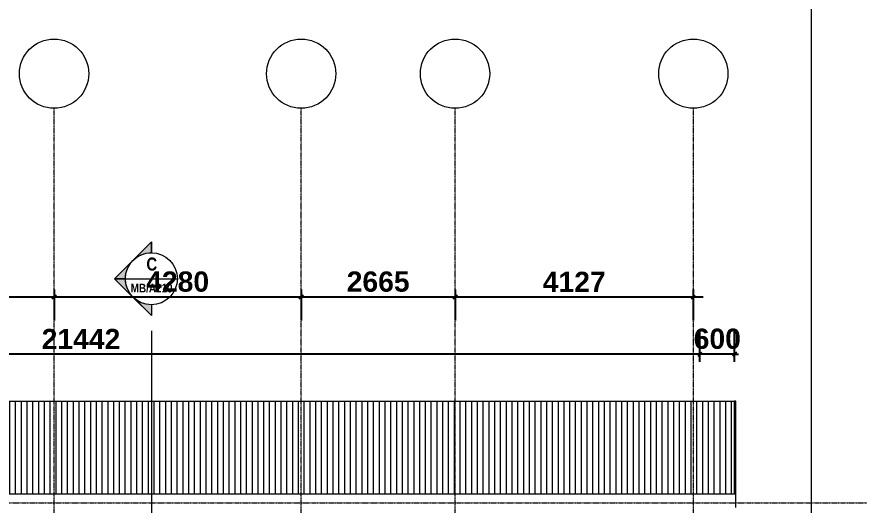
# Model space of a CAD drawing. Header units: inches. Extents: x 22 to 382261, y 22 to 371281.
# Drawn here: x 231644 to 246233, y 148164 to 156624 of the extents above; entities that cross this region are included whole.
import ezdxf

# ---------------------------------------------------------------- set-up
doc = ezdxf.new("R2010")
doc.units = ezdxf.units.IN
doc.header["$MEASUREMENT"] = 0
doc.linetypes.add('_Tracejado médio', pattern=[4, 3, -1])
doc.linetypes.add('Grid Line 1_2_', pattern=[22.225, 12.7, -3.175, 3.175, -3.175])
for name, color, linetype, lineweight in [('A-ANNO-DIMS', 211, 'Continuous', 9), ('A-ANNO-SYMB', 150, 'Continuous', 9), ('A-FLOR-LEVL', 51, 'Continuous', 9), ('A-ROOF', 132, 'Continuous', 9), ('A-ROOF-OTLN', 132, 'Continuous', 9), ('A-ROOF-PATT', 132, 'Continuous', 9), ('G-ANNO-SYMB', 111, 'Continuous', 9), ('S-GRID', 1, 'Continuous', 9), ('S-GRID-IDEN', 1, 'Continuous', 9)]:
    doc.layers.add(name, color=color, linetype=linetype, lineweight=lineweight)
doc.styles.add('Arial Narrow_B_1', font='ARIALNB.TTF', dxfattribs={"height": 170})
doc.styles.add('Arial Narrow_B_2', font='ARIALNB.TTF', dxfattribs={"height": 437.5})
doc.styles.add('Arial_B', font='arialbd.ttf', dxfattribs={"height": 350.793651})
doc.dimstyles.new('2', dxfattribs={"dimscale": 304.8, "dimtxt": 346.888196, "dimasz": 0.221354, "dimexe": 1.338583, "dimexo": 0.0625, "dimgap": 0.278871, "dimtad": 1, "dimdec": 0, "dimzin": 0, "dimdsep": 46, "dimtxsty": 'Arial_B', "dimblk1": 'OBLIQUE', "dimblk2": 'OBLIQUE', "dimsah": 1, "dimcen": 0.09, "dimdle": 0.557743, "dimazin": 0, "dimtfac": 1, "dimtdec": 4, "dimtix": 1, "dimtmove": 0, "dimatfit": 3, "dimfxl": 0.557743, "dimfxlon": 1, "dimtvp": 1, "dimtolj": 1, "dimtzin": 0, "dimarcsym": 2})

# ---------------------------------------------------------------- blocks, each defined once
blk = doc.blocks.new('Grid - Grid Head - Circle-749417-Right Side Elevation')
at = {"layer": 'S-GRID-IDEN'}
blk.add_circle((-8484, 15384), 600, dxfattribs=at)
blk = doc.blocks.new('_Oblique')
at = {"color": 0, "linetype": 'ByBlock', "lineweight": -2}
blk.add_line((-0.5, -0.5), (0.5, 0.5), dxfattribs=at)
blk = doc.blocks.new('*D5083')
at = {"layer": 'A-ANNO-DIMS', "color": 0, "lineweight": -2, "transparency": 16777216}
for p, q in [((222089, 151902), (222089, 151363)), ((232289, 151902), (232289, 151363)), ((221919, 151771), (232459, 151771))]:
    blk.add_line(p, q, dxfattribs=at)
at = {"layer": 'Defpoints', "color": 0, "transparency": 16777216}
for p in [(222089, 151921), (232289, 151921), (232289, 151771)]:
    blk.add_point(p, dxfattribs=at)
at = {"layer": 'A-ANNO-DIMS', "color": 0, "lineweight": -2, "transparency": 16777216, "xscale": 67.46874999999999, "yscale": 67.46874999999999, "zscale": 67.46874999999999, "rotation": 180}
blk.add_blockref('_Oblique', (222089, 151771), dxfattribs=at)
at = {"layer": 'A-ANNO-DIMS', "color": 0, "lineweight": -2, "transparency": 16777216, "xscale": 67.46874999999999, "yscale": 67.46874999999999, "zscale": 67.46874999999999}
blk.add_blockref('_Oblique', (232289, 151771), dxfattribs=at)
at = {"layer": 'A-ANNO-DIMS', "color": 0, "transparency": 16777216, "insert": (227189, 152035), "char_height": 350.8, "width": 1399.21, "attachment_point": 5, "style": 'Arial_B'}
blk.add_mtext('\\A1;10200', dxfattribs=at)
blk = doc.blocks.new('*D5084')
at = {"layer": 'A-ANNO-DIMS', "color": 0, "lineweight": -2, "transparency": 16777216}
for p, q in [((232289, 151902), (232289, 151363)), ((236569, 151902), (236569, 151363)), ((232119, 151771), (236739, 151771))]:
    blk.add_line(p, q, dxfattribs=at)
at = {"layer": 'Defpoints', "color": 0, "transparency": 16777216}
for p in [(232289, 151921), (236569, 151921), (236569, 151771)]:
    blk.add_point(p, dxfattribs=at)
at = {"layer": 'A-ANNO-DIMS', "color": 0, "lineweight": -2, "transparency": 16777216, "xscale": 67.46874999999999, "yscale": 67.46874999999999, "zscale": 67.46874999999999, "rotation": 180}
blk.add_blockref('_Oblique', (232289, 151771), dxfattribs=at)
at = {"layer": 'A-ANNO-DIMS', "color": 0, "lineweight": -2, "transparency": 16777216, "xscale": 67.46874999999999, "yscale": 67.46874999999999, "zscale": 67.46874999999999}
blk.add_blockref('_Oblique', (236569, 151771), dxfattribs=at)
at = {"layer": 'A-ANNO-DIMS', "color": 0, "transparency": 16777216, "insert": (234429, 152035), "char_height": 350.8, "width": 1119.37, "attachment_point": 5, "style": 'Arial_B'}
blk.add_mtext('\\A1;4280', dxfattribs=at)
blk = doc.blocks.new('*D5085')
at = {"layer": 'A-ANNO-DIMS', "color": 0, "lineweight": -2, "transparency": 16777216}
for p, q in [((236569, 151902), (236569, 151363)), ((239234, 151902), (239234, 151363)), ((236399, 151771), (239404, 151771))]:
    blk.add_line(p, q, dxfattribs=at)
at = {"layer": 'Defpoints', "color": 0, "transparency": 16777216}
for p in [(236569, 151921), (239234, 151921), (239234, 151771)]:
    blk.add_point(p, dxfattribs=at)
at = {"layer": 'A-ANNO-DIMS', "color": 0, "lineweight": -2, "transparency": 16777216, "xscale": 67.46874999999999, "yscale": 67.46874999999999, "zscale": 67.46874999999999, "rotation": 180}
blk.add_blockref('_Oblique', (236569, 151771), dxfattribs=at)
at = {"layer": 'A-ANNO-DIMS', "color": 0, "lineweight": -2, "transparency": 16777216, "xscale": 67.46874999999999, "yscale": 67.46874999999999, "zscale": 67.46874999999999}
blk.add_blockref('_Oblique', (239234, 151771), dxfattribs=at)
at = {"layer": 'A-ANNO-DIMS', "color": 0, "transparency": 16777216, "insert": (237902, 152035), "char_height": 350.8, "width": 1119.37, "attachment_point": 5, "style": 'Arial_B'}
blk.add_mtext('\\A1;2665', dxfattribs=at)
blk = doc.blocks.new('*D5086')
at = {"layer": 'A-ANNO-DIMS', "color": 0, "lineweight": -2, "transparency": 16777216}
for p, q in [((239234, 151902), (239234, 151363)), ((243361, 151902), (243361, 151363)), ((239064, 151771), (243531, 151771))]:
    blk.add_line(p, q, dxfattribs=at)
at = {"layer": 'Defpoints', "color": 0, "transparency": 16777216}
for p in [(239234, 151921), (243361, 151921), (243361, 151771)]:
    blk.add_point(p, dxfattribs=at)
at = {"layer": 'A-ANNO-DIMS', "color": 0, "lineweight": -2, "transparency": 16777216, "xscale": 67.46874999999999, "yscale": 67.46874999999999, "zscale": 67.46874999999999, "rotation": 180}
blk.add_blockref('_Oblique', (239234, 151771), dxfattribs=at)
at = {"layer": 'A-ANNO-DIMS', "color": 0, "lineweight": -2, "transparency": 16777216, "xscale": 67.46874999999999, "yscale": 67.46874999999999, "zscale": 67.46874999999999}
blk.add_blockref('_Oblique', (243361, 151771), dxfattribs=at)
at = {"layer": 'A-ANNO-DIMS', "color": 0, "transparency": 16777216, "insert": (241298, 152032), "char_height": 350.8, "width": 1119.37, "attachment_point": 5, "style": 'Arial_B'}
blk.add_mtext('\\A1;4127', dxfattribs=at)
blk = doc.blocks.new('*D5087')
at = {"layer": 'A-ANNO-DIMS', "color": 0, "lineweight": -2, "transparency": 16777216}
for p, q in [((243476, 150650), (243476, 151189)), ((244076, 150650), (244076, 151189)), ((243476, 150781), (243409, 150781)), ((244076, 150781), (243476, 150781)), ((244076, 150781), (244144, 150781))]:
    blk.add_line(p, q, dxfattribs=at)
at = {"layer": 'Defpoints', "color": 0, "transparency": 16777216}
for p in [(243476, 150781), (243476, 150631), (244076, 150631)]:
    blk.add_point(p, dxfattribs=at)
at = {"layer": 'A-ANNO-DIMS', "color": 0, "lineweight": -2, "transparency": 16777216, "xscale": 67.46874999999999, "yscale": 67.46874999999999, "zscale": 67.46874999999999}
blk.add_blockref('_Oblique', (243476, 150781), dxfattribs=at)
at = {"layer": 'A-ANNO-DIMS', "color": 0, "lineweight": -2, "transparency": 16777216, "xscale": 67.46874999999999, "yscale": 67.46874999999999, "zscale": 67.46874999999999, "rotation": 180}
blk.add_blockref('_Oblique', (244076, 150781), dxfattribs=at)
at = {"layer": 'A-ANNO-DIMS', "color": 0, "transparency": 16777216, "insert": (243776, 151045), "char_height": 350.8, "width": 839.53, "attachment_point": 5, "style": 'Arial_B'}
blk.add_mtext('\\A1;600', dxfattribs=at)
blk = doc.blocks.new('*D5088')
at = {"layer": 'A-ANNO-DIMS', "color": 0, "lineweight": -2, "transparency": 16777216}
for p, q in [((222034, 150650), (222034, 151189)), ((243476, 150650), (243476, 151189)), ((243646, 150781), (221864, 150781))]:
    blk.add_line(p, q, dxfattribs=at)
at = {"layer": 'Defpoints', "color": 0, "transparency": 16777216}
for p in [(222034, 150781), (222034, 150631), (243476, 150631)]:
    blk.add_point(p, dxfattribs=at)
at = {"layer": 'A-ANNO-DIMS', "color": 0, "lineweight": -2, "transparency": 16777216, "xscale": 67.46874999999999, "yscale": 67.46874999999999, "zscale": 67.46874999999999, "rotation": 180}
blk.add_blockref('_Oblique', (222034, 150781), dxfattribs=at)
at = {"layer": 'A-ANNO-DIMS', "color": 0, "lineweight": -2, "transparency": 16777216, "xscale": 67.46874999999999, "yscale": 67.46874999999999, "zscale": 67.46874999999999}
blk.add_blockref('_Oblique', (243476, 150781), dxfattribs=at)
at = {"layer": 'A-ANNO-DIMS', "color": 0, "transparency": 16777216, "insert": (232755, 151042), "char_height": 350.8, "width": 1399.21, "attachment_point": 5, "style": 'Arial_B'}
blk.add_mtext('\\A1;21442', dxfattribs=at)
blk = doc.blocks.new('Section - M_Section Head - Filled 2-912447-Right Side Elevation')
at = {"layer": 'G-ANNO-SYMB'}
h = blk.add_hatch(color=256, dxfattribs=at)
edge = h.paths.add_edge_path()
edge.add_line((9351, 12468), (9669, 12150))
edge.add_arc((9351, 11831), 450, 45, 90)
edge.add_line((9351, 12281), (9351, 12468))
h = blk.add_hatch(color=256, dxfattribs=at)
edge = h.paths.add_edge_path()
edge.add_line((9987, 11831), (9801, 11831))
edge.add_arc((9351, 11831), 450, 360, 405)
edge.add_line((9669, 12150), (9987, 11831))
h = blk.add_hatch(color=256, dxfattribs=at)
edge = h.paths.add_edge_path()
edge.add_line((9987, 11831), (9669, 11513))
edge.add_arc((9351, 11831), 450, 315, 360)
edge.add_line((9801, 11831), (9987, 11831))
h = blk.add_hatch(color=256, dxfattribs=at)
edge = h.paths.add_edge_path()
edge.add_line((9351, 11195), (9351, 11381))
edge.add_arc((9351, 11831), 450, 270, 315)
edge.add_line((9669, 11513), (9351, 11195))
for p, q in [((9351, 12468), (9351, 12281)), ((9669, 12150), (9351, 12468)), ((9351, 12281), (9351, 12468)), ((9987, 11831), (9351, 12468)), ((9987, 11831), (9669, 12150)), ((9987, 11831), (9351, 11195)), ((9669, 11513), (9987, 11831)), ((9801, 11831), (9987, 11831)), ((9987, 11831), (9801, 11831)), ((9351, 11195), (9669, 11513)), ((9351, 11381), (9351, 11195)), ((9351, 11381), (9351, 11195))]:
    blk.add_line(p, q, dxfattribs=at)
for start, end in [(90, 270), (45, 90), (270, 90), (360, 45), (315, 0), (270, 315)]:
    blk.add_arc((9351, 11831), 450, start, end, dxfattribs=at)

msp = doc.modelspace()

# ---------------------------------------------------------------- hatches: boundary and pattern name
at = {"layer": 'A-ROOF-PATT'}
h = msp.add_hatch(dxfattribs=at)
h.set_pattern_fill('FP_5', color=256, style=0, pattern_type=2)
h.set_pattern_definition([(90, (220522.93, 149280.28), (-100, 6e-15), [])])
h.paths.add_polyline_path([(222389.7, 148432.2), (222392, 148432.2), (222392, 148435.5), (222390.3, 148433)])
h.paths.add_polyline_path([(223481.9, 148432.2), (223479.5, 148435.5), (223479.8, 148432.2), (223481.3, 148432.2)])
h.paths.add_polyline_path([(223481.9, 148357.7), (244076.2, 148357.7), (244076.2, 149967.6), (222034.1, 149967.6), (222034.1, 148723.9), (222019.1, 148723.9), (222016.9, 148729.2), (222011.6, 148731.3), (222006.3, 148729.2), (222004.1, 148723.9), (221984.1, 148723.9), (221984.1, 148357.7), (222389.7, 148357.7), (222389.4, 148407.1), (222383.1, 148408.6), (222378.7, 148413.1), (222377.4, 148416.2), (222380.1, 148420.9), (222380.1, 148426.5), (222385.6, 148430.5), (222386.4, 148431.7), (222389.7, 148432.2), (222389.7, 148635.4), (222713.5, 148635.4), (222713.5, 148638.6), (222689.7, 148638.6), (222689.7, 148667.1), (222692.9, 148672.6), (222696.1, 148673.5), (223178.7, 148672.6), (223180, 148671.6), (223181.8, 148667.1), (223181.8, 148638.6), (223158, 148638.6), (223158, 148635.4), (223481.9, 148635.4), (223482.1, 148431.9), (223485.5, 148430.2), (223486.9, 148428.5), (223490.8, 148428.5), (223494.1, 148422.8), (223494.1, 148416.2), (223490.8, 148410.5), (223485.2, 148407.2), (223481.9, 148406.8), (223481.9, 148399.4)])

# ---------------------------------------------------------------- linework, layer by layer
at = {"layer": 'A-ANNO-SYMB', "linetype": '_Tracejado médio'}
msp.add_line((245407.9, 140540.3), (245407.9, 157712.7), dxfattribs=at)
at = {"layer": 'A-FLOR-LEVL', "linetype": 'Grid Line 1_2_'}
msp.add_line((206975.4, 148205.4), (250147.7, 148205.4), dxfattribs=at)
at = {"layer": 'A-ROOF'}
for p in [(222034.1, 149967.6), (244076.2, 148357.7)]:
    msp.add_line(p, (244076.2, 149967.6), dxfattribs=at)
at = {"layer": 'A-ROOF-OTLN'}
for p, q in [((244095.2, 149967.6), (244076.2, 149967.6)), ((244095.2, 148122.7), (244095.2, 149967.6)), ((223481.9, 148357.7), (244095.2, 148357.7))]:
    msp.add_line(p, q, dxfattribs=at)
at = {"layer": 'G-ANNO-SYMB'}
for p, q in [((233523.9, 152086.8), (234423.9, 152086.8)), ((233973.9, 151186.8), (233973.9, 136445.4))]:
    msp.add_line(p, q, dxfattribs=at)
at = {"layer": 'S-GRID', "linetype": 'Grid Line 1_2_'}
for p, q in [((232289.1, 139805.4), (232289.1, 155039.6)), ((236569.1, 139805.4), (236569.1, 155039.6)), ((239234.1, 139805.4), (239234.1, 155039.6)), ((243361.2, 139805.4), (243361.2, 155039.6))]:
    msp.add_line(p, q, dxfattribs=at)

# ---------------------------------------------------------------- block references
at = {"layer": 'G-ANNO-SYMB', "extrusion": (0, 0, -1)}
msp.add_blockref('Section - M_Section Head - Filled 2-912447-Right Side Elevation', (-243324.9, 140255.4), dxfattribs=at)
at = {"layer": 'S-GRID-IDEN'}
for p in [(240772.9, 140255.4), (245052.9, 140255.4), (247717.9, 140255.4), (251845, 140255.4)]:
    msp.add_blockref('Grid - Grid Head - Circle-749417-Right Side Elevation', p, dxfattribs=at)

# ---------------------------------------------------------------- texts
at = {"layer": 'G-ANNO-SYMB', "attachment_point": 1}
for s, insert, char_height, width, style in [('\\fArial Narrow|b1|i0|c0|p34|;C', (233887.8, 152453.6), 225, 228.481, 'Arial Narrow_B_1'), ('MB/A210', (233615.6, 151999), 150, 889.873, 'Arial Narrow_B_2')]:
    msp.add_mtext(s, dxfattribs=dict(at, insert=insert, char_height=char_height, width=width, style=style))

# ---------------------------------------------------------------- dimensions: what is measured, and where the dimension line sits
at = {"layer": 'A-ANNO-DIMS'}
for base, p1, p2, override, picture, middle in [((232289.1, 151771.2), (222089.1, 151921.2), (232289.1, 151921.2), {"dimpost": '<>', "dimfxl": 10200}, '*D5083', (227189.1, 152035.3)), ((236569.1, 151771.2), (232289.1, 151921.2), (236569.1, 151921.2), {"dimpost": '<>', "dimfxl": 4280}, '*D5084', (234429.1, 152035.4)), ((239234.1, 151771.2), (236569.1, 151921.2), (239234.1, 151921.2), {"dimpost": '<>', "dimfxl": 2665}, '*D5085', (237901.6, 152035.3)), ((243361.2, 151771.2), (239234.1, 151921.2), (243361.2, 151921.2), {"dimpost": '<>', "dimfxl": 4127.1}, '*D5086', (241297.7, 152032.3)), ((222034.1, 150780.7), (243476.2, 150630.7), (222034.1, 150630.7), {"dimpost": '<>', "dimfxl": 21442.1}, '*D5088', (232755.2, 151041.8)), ((243476.2, 150780.7), (244076.2, 150630.7), (243476.2, 150630.7), {"dimpost": '<>', "dimfxl": 600}, '*D5087', (243776.2, 151044.8))]:
    dim = msp.add_linear_dim(base=base, p1=p1, p2=p2, dimstyle='2', override=override, dxfattribs=at)
    dim.commit()
    dim.dimension.update_dxf_attribs({"geometry": picture, "text_midpoint": middle})

doc.saveas('drawing.dxf')
